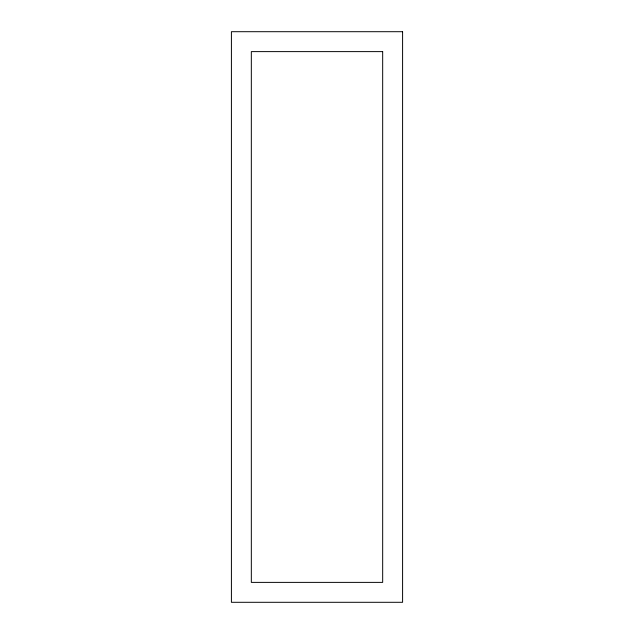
<?xml version="1.0" encoding="UTF-8"?>
<svg xmlns="http://www.w3.org/2000/svg" width="634" height="634" viewBox="0 0 634 634"><rect width="100%" height="100%" fill="white"/><g stroke="black" fill="none" stroke-linecap="round" stroke-linejoin="round"><path stroke-width="0.95" d="M402.59 31.7L231.41 31.7L231.41 602.3L402.59 602.3L402.59 31.7M382.674 51.616L251.326 51.616L251.326 582.384L382.674 582.384L382.674 51.616"/></g></svg>
